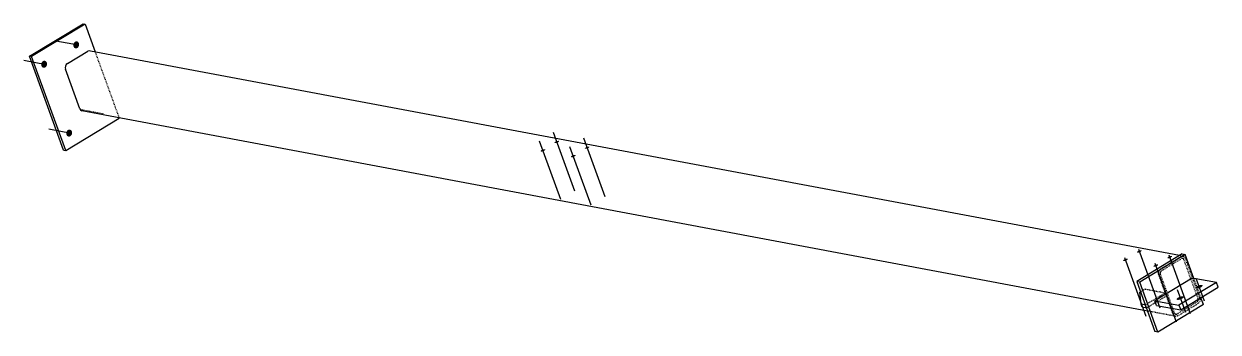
# Model space of a CAD drawing. Header units: millimetres. Extents: x 1 to 32476, y 3 to 887.
# Drawn here: x 1 to 3373, y 17 to 887 of the extents above; entities that cross this region are included whole.
import ezdxf

# ---------------------------------------------------------------- set-up
doc = ezdxf.new("R2010")
doc.units = ezdxf.units.MM
doc.linetypes.add('DXK_LINE_DOT2', pattern=[3.9198, 1.9599, -1.9599])
doc.layers.add('STÅL', color=7, linetype='Continuous')

msp = doc.modelspace()

# ---------------------------------------------------------------- hatches: boundary and pattern name
at = {"layer": 'STÅL', "linetype": 'Continuous'}
for points in [[(140.7, 829.4), (141.2, 831.4), (142.1, 833.3), (143.3, 834.9), (144.7, 836.2), (146.3, 837.1), (147.9, 837.7), (149.7, 837.8), (151.3, 837.5), (152.9, 836.8), (154.3, 835.6), (155.4, 834.2), (156.2, 832.4), (156.7, 830.5), (156.9, 828.5), (156.7, 826.4), (156.1, 824.4), (155.2, 822.5), (154, 820.9), (152.6, 819.6), (151.1, 818.6), (149.4, 818.1), (147.7, 818), (146, 818.3), (144.4, 819), (143.1, 820.1), (141.9, 821.6), (141.1, 823.3), (140.6, 825.3), (140.5, 827.3)], [(50, 774.6), (50.6, 776.6), (51.5, 778.4), (52.6, 780.1), (54, 781.4), (55.6, 782.3), (57.3, 782.9), (59, 783), (60.7, 782.7), (62.3, 781.9), (63.6, 780.8), (64.7, 779.4), (65.6, 777.6), (66.1, 775.7), (66.2, 773.6), (66, 771.6), (65.5, 769.5), (64.6, 767.7), (63.4, 766.1), (62, 764.7), (60.4, 763.8), (58.7, 763.2), (57, 763.1), (55.4, 763.4), (53.8, 764.2), (52.4, 765.3), (51.3, 766.8), (50.5, 768.5), (50, 770.4), (49.8, 772.5)], [(120.7, 580.3), (121.3, 582.3), (122.2, 584.2), (123.3, 585.8), (124.8, 587.1), (126.3, 588.1), (128, 588.6), (129.7, 588.7), (131.4, 588.4), (133, 587.7), (134.3, 586.6), (135.5, 585.1), (136.3, 583.4), (136.8, 581.4), (136.9, 579.4), (136.7, 577.3), (136.2, 575.3), (135.3, 573.4), (134.1, 571.8), (132.7, 570.5), (131.1, 569.5), (129.4, 569), (127.7, 568.9), (126.1, 569.2), (124.5, 569.9), (123.1, 571), (122, 572.5), (121.2, 574.2), (120.7, 576.2), (120.5, 578.2)], [(1506.5, 551.4), (1505.1, 551), (1503.7, 550.7), (1502.4, 550.5), (1501.3, 550.4), (1500.4, 550.5), (1499.6, 550.7), (1499.2, 551.1), (1499, 551.5), (1499.1, 552.1), (1499.5, 552.7), (1500.2, 553.4), (1501.1, 554.1), (1502.2, 554.8), (1503.5, 555.4), (1504.8, 555.9), (1506.2, 556.4), (1507.6, 556.7), (1508.8, 556.9), (1510, 557), (1510.9, 556.9), (1511.6, 556.7), (1512.1, 556.3), (1512.3, 555.8), (1512.1, 555.3), (1511.7, 554.6), (1511.1, 554), (1510.2, 553.3), (1509.1, 552.6), (1507.8, 552)], [(1592.1, 535.3), (1590.7, 534.9), (1589.4, 534.6), (1588.1, 534.4), (1587, 534.3), (1586, 534.4), (1585.3, 534.6), (1584.9, 535), (1584.7, 535.4), (1584.8, 536), (1585.2, 536.6), (1585.9, 537.3), (1586.8, 538), (1587.9, 538.7), (1589.1, 539.3), (1590.5, 539.8), (1591.9, 540.3), (1593.2, 540.6), (1594.5, 540.8), (1595.7, 540.9), (1596.6, 540.8), (1597.3, 540.6), (1597.8, 540.2), (1597.9, 539.7), (1597.8, 539.2), (1597.4, 538.5), (1596.7, 537.9), (1595.8, 537.2), (1594.7, 536.5), (1593.5, 535.9)], [(1467.2, 527.7), (1465.8, 527.2), (1464.4, 526.9), (1463.2, 526.7), (1462, 526.6), (1461.1, 526.7), (1460.4, 527), (1459.9, 527.3), (1459.7, 527.8), (1459.9, 528.3), (1460.3, 529), (1460.9, 529.7), (1461.8, 530.3), (1462.9, 531), (1464.2, 531.6), (1465.5, 532.2), (1466.9, 532.6), (1468.3, 533), (1469.6, 533.2), (1470.7, 533.2), (1471.6, 533.1), (1472.4, 532.9), (1472.8, 532.5), (1473, 532.1), (1472.9, 531.5), (1472.5, 530.9), (1471.8, 530.2), (1470.9, 529.5), (1469.8, 528.8), (1468.5, 528.2)], [(1552.9, 511.6), (1551.5, 511.1), (1550.1, 510.8), (1548.8, 510.6), (1547.7, 510.5), (1546.7, 510.6), (1546, 510.9), (1545.6, 511.2), (1545.4, 511.7), (1545.5, 512.2), (1545.9, 512.9), (1546.6, 513.6), (1547.5, 514.2), (1548.6, 514.9), (1549.9, 515.5), (1551.2, 516.1), (1552.6, 516.5), (1554, 516.9), (1555.2, 517.1), (1556.4, 517.1), (1557.3, 517), (1558, 516.8), (1558.5, 516.4), (1558.7, 516), (1558.5, 515.4), (1558.1, 514.8), (1557.5, 514.1), (1556.6, 513.4), (1555.5, 512.7), (1554.2, 512.1)], [(3151.4, 242.3), (3150, 241.9), (3148.6, 241.6), (3147.4, 241.4), (3146.2, 241.3), (3145.3, 241.4), (3144.6, 241.6), (3144.1, 242), (3143.9, 242.4), (3144, 243), (3144.4, 243.6), (3145.1, 244.3), (3146, 245), (3147.1, 245.7), (3148.4, 246.3), (3149.7, 246.8), (3151.1, 247.3), (3152.5, 247.6), (3153.8, 247.8), (3154.9, 247.9), (3155.8, 247.8), (3156.6, 247.6), (3157, 247.2), (3157.2, 246.7), (3157.1, 246.2), (3156.7, 245.5), (3156, 244.9), (3155.1, 244.2), (3154, 243.5), (3152.7, 242.9)], [(3112.1, 218.6), (3110.7, 218.1), (3109.4, 217.8), (3108.1, 217.6), (3106.9, 217.5), (3106, 217.6), (3105.3, 217.9), (3104.8, 218.2), (3104.7, 218.7), (3104.8, 219.2), (3105.2, 219.9), (3105.8, 220.6), (3106.8, 221.2), (3107.9, 221.9), (3109.1, 222.5), (3110.5, 223.1), (3111.8, 223.5), (3113.2, 223.9), (3114.5, 224.1), (3115.6, 224.1), (3116.6, 224), (3117.3, 223.8), (3117.7, 223.4), (3117.9, 223), (3117.8, 222.4), (3117.4, 221.8), (3116.7, 221.1), (3115.8, 220.4), (3114.7, 219.8), (3113.4, 219.1)], [(3197.8, 202.5), (3196.4, 202), (3195, 201.7), (3193.7, 201.5), (3192.6, 201.4), (3191.7, 201.5), (3190.9, 201.8), (3190.5, 202.1), (3190.3, 202.6), (3190.4, 203.2), (3190.8, 203.8), (3191.5, 204.5), (3192.4, 205.1), (3193.5, 205.8), (3194.8, 206.4), (3196.1, 207), (3197.5, 207.4), (3198.9, 207.8), (3200.2, 208), (3201.3, 208), (3202.2, 207.9), (3203, 207.7), (3203.4, 207.3), (3203.6, 206.9), (3203.5, 206.3), (3203.1, 205.7), (3202.4, 205), (3201.5, 204.3), (3200.4, 203.7), (3199.1, 203)], [(3237, 226.2), (3235.7, 225.8), (3234.3, 225.5), (3233, 225.3), (3231.9, 225.2), (3230.9, 225.3), (3230.2, 225.5), (3229.8, 225.9), (3229.6, 226.3), (3229.7, 226.9), (3230.1, 227.5), (3230.8, 228.2), (3231.7, 228.9), (3232.8, 229.6), (3234.1, 230.2), (3235.4, 230.7), (3236.8, 231.2), (3238.2, 231.5), (3239.4, 231.7), (3240.6, 231.8), (3241.5, 231.7), (3242.2, 231.5), (3242.7, 231.1), (3242.9, 230.6), (3242.7, 230.1), (3242.3, 229.4), (3241.7, 228.8), (3240.8, 228.1), (3239.7, 227.4), (3238.4, 226.8)], [(3320.1, 141.3), (3317.9, 140.6), (3315.8, 140.1), (3313.8, 139.8), (3312, 139.7), (3310.5, 139.8), (3309.4, 140.2), (3308.7, 140.8), (3308.4, 141.5), (3308.6, 142.4), (3309.2, 143.4), (3310.3, 144.4), (3311.7, 145.5), (3313.4, 146.6), (3315.4, 147.6), (3317.5, 148.4), (3319.7, 149.1), (3321.8, 149.6), (3323.8, 149.9), (3325.6, 150), (3327.1, 149.9), (3328.2, 149.5), (3328.9, 149), (3329.2, 148.2), (3329, 147.4), (3328.4, 146.4), (3327.3, 145.3), (3325.9, 144.2), (3324.2, 143.2), (3322.2, 142.2)], [(3267.2, 109.4), (3265, 108.7), (3262.9, 108.1), (3260.9, 107.8), (3259.1, 107.7), (3257.6, 107.9), (3256.5, 108.2), (3255.8, 108.8), (3255.5, 109.5), (3255.7, 110.4), (3256.3, 111.4), (3257.4, 112.5), (3258.8, 113.5), (3260.6, 114.6), (3262.5, 115.6), (3264.6, 116.4), (3266.8, 117.1), (3269, 117.7), (3271, 118), (3272.8, 118.1), (3274.2, 117.9), (3275.4, 117.6), (3276.1, 117), (3276.3, 116.3), (3276.2, 115.4), (3275.5, 114.4), (3274.5, 113.3), (3273, 112.2), (3271.3, 111.2), (3269.3, 110.2)]]:
    msp.add_hatch(color=96, dxfattribs=at).paths.add_polyline_path(points)

# ---------------------------------------------------------------- linework, layer by layer
at = {"layer": 'STÅL', "color": 2, "linetype": 'Continuous'}
for p, q in [((16.8, 795.7), (167.9, 887.1)), ((173.6, 886.1), (22.5, 794.7)), ((167.9, 887.1), (173.6, 886.1)), ((173.6, 886.1), (202, 808)), ((123.7, 775), (181.1, 809.8)), ((184.8, 811.1), (181.1, 809.8)), ((188.6, 810.5), (184.8, 811.1)), ((3263.7, 232.7), (188.6, 810.5)), ((113.2, 530.8), (16.8, 795.7)), ((22.5, 794.7), (16.8, 795.7)), ((118.9, 529.8), (22.5, 794.7)), ((118.4, 768.1), (117.7, 763.4)), ((117.7, 763.4), (118.5, 759)), ((120.5, 772.1), (118.4, 768.1)), ((158.9, 647.7), (118.5, 759)), ((123.7, 775), (120.5, 772.1)), ((158.9, 647.7), (161.1, 644.1)), ((161.1, 644.1), (164.3, 641.8)), ((3173.4, 76.4), (164.3, 641.8)), ((118.9, 529.8), (270, 621.1)), ((270, 621.1), (269.7, 622)), ((113.2, 530.8), (118.9, 529.8)), ((3271.5, 237.4), (3143.1, 159.7)), ((3271.5, 237.4), (3280, 235.8)), ((3280, 235.8), (3151.6, 158.1)), ((3304.5, 168.5), (3280, 235.8)), ((3299.5, 169.5), (3193.8, 105.5)), ((3368.1, 156.6), (3299.5, 169.5)), ((3151.6, 158.1), (3143.1, 159.7)), ((3143.1, 159.7), (3194.5, 18.4)), ((3203, 16.8), (3151.6, 158.1)), ((3368.1, 156.6), (3262.3, 92.6)), ((3267.2, 79.4), (3372.9, 143.3)), ((3372.9, 143.3), (3368.1, 156.6)), ((3153.7, 130.6), (3151.6, 129.3)), ((3155.7, 95.6), (3151.6, 129.3)), ((3193.8, 105.5), (3262.3, 92.6)), ((3198.6, 92.2), (3193.8, 105.5)), ((3331.4, 94.5), (3324.4, 114)), ((3158.9, 86.8), (3155.7, 95.6)), ((3167.2, 93.5), (3155.7, 95.6)), ((3170.4, 84.6), (3158.9, 86.8)), ((3170.4, 84.6), (3167.2, 93.5)), ((3198.6, 92.2), (3267.2, 79.4)), ((3331.4, 94.5), (3203, 16.8)), ((3262.3, 92.6), (3267.2, 79.4)), ((3203, 16.8), (3194.5, 18.4))]:
    msp.add_line(p, q, dxfattribs=at)
at = {"layer": 'STÅL', "color": 96, "linetype": 'Continuous'}
for p, q in [((154.7, 826.8), (91.5, 838.6)), ((64.1, 771.9), (0.9, 783.8)), ((134.8, 577.7), (71.6, 589.5)), ((1556.3, 414.6), (1496, 580.2)), ((1517, 390.9), (1456.7, 556.4)), ((1602.7, 374.8), (1542.4, 540.3)), ((1641.9, 398.5), (1581.7, 564.1)), ((3148.1, 251.2), (3208.4, 85.6)), ((3108.9, 227.5), (3169.1, 61.9)), ((3194.5, 211.4), (3254.8, 45.8)), ((3233.8, 235.1), (3294.1, 69.5)), ((3309.8, 169.6), (3333.3, 105.1)), ((3256.9, 137.6), (3280.4, 73.2))]:
    msp.add_line(p, q, dxfattribs=at)
at = {"layer": 'STÅL', "color": 7, "linetype": 'DXK_LINE_DOT2'}
for p, q in [((202, 808), (269.7, 622)), ((3210.4, 195), (3267.8, 229.7)), ((3212.3, 189.7), (3269.7, 224.5)), ((3275.3, 230.5), (3263.7, 232.7)), ((3267.8, 229.7), (3271.5, 231)), ((3271.6, 225.1), (3269.7, 224.5)), ((3271.5, 231), (3272.1, 231)), ((3273.5, 224.8), (3271.6, 225.1)), ((3272.1, 231), (3275.3, 230.5)), ((3275.1, 223.7), (3273.5, 224.8)), ((3276.2, 221.9), (3275.1, 223.7)), ((3275.3, 230.5), (3278.5, 228.3)), ((3316.7, 110.6), (3276.2, 221.9)), ((3278.5, 228.3), (3280.7, 224.6)), ((3321.2, 113.4), (3280.7, 224.6)), ((3204.4, 183.4), (3205.1, 188)), ((3205.2, 178.9), (3204.4, 183.4)), ((3205.1, 188), (3207.2, 192.1)), ((3245.7, 67.7), (3205.2, 178.9)), ((3207.2, 192.1), (3210.4, 195)), ((3209.7, 186.2), (3209.3, 183.9)), ((3209.3, 183.9), (3209.7, 181.7)), ((3210.7, 188.3), (3209.7, 186.2)), ((3250.2, 70.4), (3209.7, 181.7)), ((3212.3, 189.7), (3210.7, 188.3)), ((3166.7, 138.5), (3153.7, 130.6)), ((3166.7, 138.5), (3223.8, 127.7)), ((3324.4, 114), (3304.5, 168.5)), ((3223.8, 127.7), (3167.2, 93.5)), ((3227, 118.9), (3170.4, 84.6)), ((3227, 118.9), (3223.8, 127.7)), ((3256.7, 67.9), (3314.1, 102.6)), ((3314.1, 102.6), (3315.6, 104)), ((3315.6, 104), (3316.7, 106.1)), ((3317.1, 108.4), (3316.7, 110.6)), ((3316.7, 106.1), (3317.1, 108.4)), ((3321.3, 104.3), (3319.2, 100.2)), ((3321.2, 113.4), (3322, 108.9)), ((3322, 108.9), (3321.3, 104.3)), ((3251, 61.8), (3173.4, 76.4)), ((3247.8, 64), (3245.7, 67.7)), ((3250.2, 70.4), (3251.3, 68.6)), ((3251.3, 68.6), (3252.9, 67.5)), ((3252.9, 67.5), (3254.8, 67.2)), ((3254.8, 67.2), (3256.7, 67.9)), ((3258.6, 62.6), (3316, 97.3)), ((3319.2, 100.2), (3316, 97.3)), ((3251, 61.8), (3247.8, 64)), ((3254.8, 61.3), (3251, 61.8)), ((3258.6, 62.6), (3254.8, 61.3))]:
    msp.add_line(p, q, dxfattribs=at)
at = {"layer": 'STÅL', "color": 96, "linetype": 'DXK_LINE_DOT2'}
msp.add_line((225.4, 632.5), (162.3, 644.4), dxfattribs=at)

doc.saveas('drawing.dxf')
